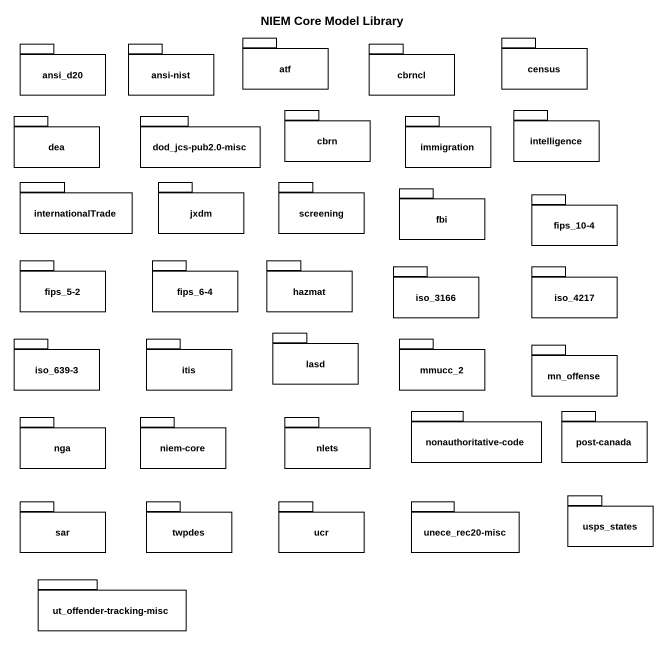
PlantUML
@startuml
title NIEM Core Model Library
package ansi_d20 {
}
package "ansi-nist" as ansi_nist {
}
package atf {
}
package cbrncl {
}
package census {
}
package dea {
}
package "dod_jcs-pub2.0-misc" as dod_jcs_pub2_0_misc {
}
package cbrn {
}
package immigration {
}
package intelligence {
}
package internationalTrade {
}
package jxdm {
}
package screening {
}
package fbi {
}
package "fips_10-4" as fips_10_4 {
}
package "fips_5-2" as fips_5_2 {
}
package "fips_6-4" as fips_6_4 {
}
package hazmat {
}
package iso_3166 {
}
package iso_4217 {
}
package lasd {
}
package "iso_639-3" as iso_639_3 {
}
package itis {
}
package mmucc_2 {
}
package mn_offense {
}
package "nonauthoritative-code" as nonauthoritative_code {
}
package "post-canada" as post_canada {
}
package nga {
}
package "niem-core" as niem_core {
}
package nlets {
}
package sar {
}
package twpdes {
}
package ucr {
}
package "unece_rec20-misc" as unece_rec20_misc {
}
package usps_states {
}
package "ut_offender-tracking-misc" as ut_offender_tracking_misc {
}
@enduml
